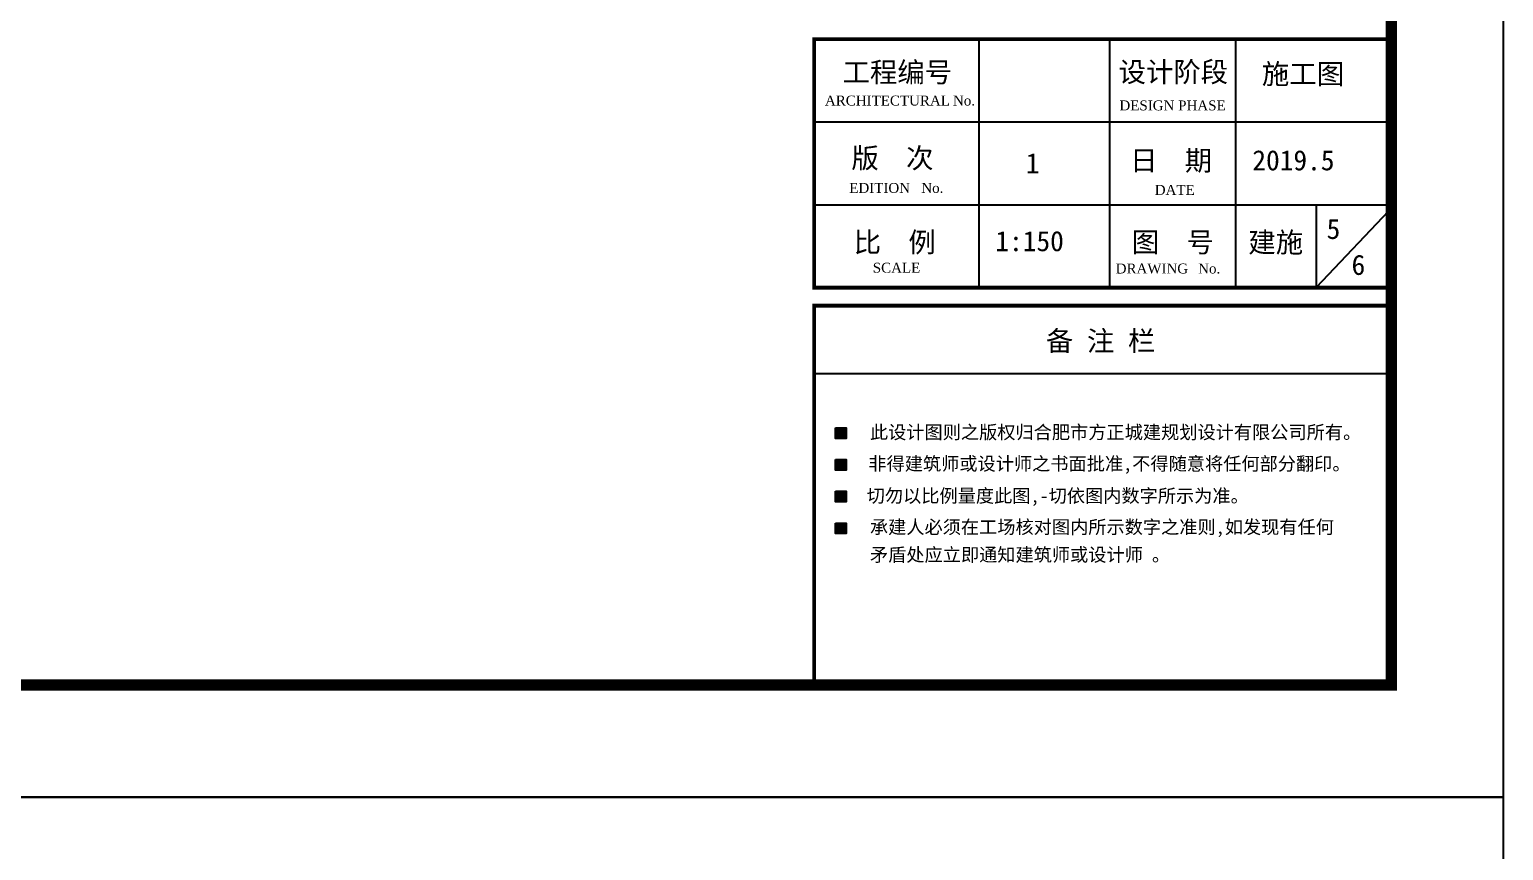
# Model space of a CAD drawing. Extents: x 962303 to 1579583, y -174742 to 224716.
# Drawn here: x 1403715 to 1423433, y -112454 to -101479 of the extents above; entities that cross this region are included whole.
import ezdxf

# ---------------------------------------------------------------- set-up
doc = ezdxf.new("R2010")
doc.units = 0
doc.header["$LTSCALE"] = 1000
doc.header["$MEASUREMENT"] = 0
for name, color, linetype in [('1', 140, 'Continuous'), ('PUB_TEXT', 7, 'Continuous'), ('PUB_TITLE', 4, 'Continuous')]:
    doc.layers.add(name, color=color, linetype=linetype)
doc.styles.add('GHF', font='times.ttf')
doc.styles.add('STYLE1', font='simhei.ttf', dxfattribs={"width": 0.8})

# ---------------------------------------------------------------- blocks, each defined once
blk = doc.blocks.new('*U6')
at = {"layer": 'PUB_TEXT', "style": 'STYLE1'}
blk.add_text('备 注 栏', height=180, dxfattribs=at).set_placement((503976, -819747))

msp = doc.modelspace()

# ---------------------------------------------------------------- hatches: boundary and pattern name
for points in [[(1414497.8, -106946.3), (1414640.3, -106946.3), (1414640.3, -106803.9), (1414497.8, -106803.9)], [(1414497.8, -107370.5), (1414640.3, -107370.5), (1414640.3, -107228.1), (1414497.8, -107228.1)], [(1414497.8, -107794.7), (1414640.3, -107794.7), (1414640.3, -107652.3), (1414497.8, -107652.3)], [(1414497.8, -108218.9), (1414640.3, -108218.9), (1414640.3, -108076.6), (1414497.8, -108076.6)]]:
    msp.add_hatch(color=256).paths.add_polyline_path(points)

# ---------------------------------------------------------------- linework, layer by layer
for points in [[(1414497.8, -106803.9), (1414640.3, -106803.9), (1414640.3, -106946.3), (1414497.8, -106946.3)], [(1414497.8, -107228.1), (1414640.3, -107228.1), (1414640.3, -107370.5), (1414497.8, -107370.5)], [(1414497.8, -107652.3), (1414640.3, -107652.3), (1414640.3, -107794.7), (1414497.8, -107794.7)], [(1414497.8, -108076.6), (1414640.3, -108076.6), (1414640.3, -108218.9), (1414497.8, -108218.9)]]:
    msp.add_lwpolyline(points, close=True)
at = {"layer": '1'}
msp.add_line((1414880.5, -105172.3), (1421972.8, -105172.3), dxfattribs=at)
at = {"layer": 'PUB_TITLE', "color": 4}
for p, q in [((1414211.3, -101608.8), (1421972.8, -101608.8)), ((1414211.3, -101608.8), (1421972.8, -101608.8)), ((1416416, -101608.8), (1416416, -104929.6)), ((1418161.9, -101608.8), (1418161.9, -104929.6)), ((1419848.8, -101608.8), (1419848.8, -104929.6)), ((1414211.3, -102715.7), (1421972.8, -102715.7)), ((1414211.3, -103822.7), (1421972.8, -103822.7)), ((1421972.8, -103822.7), (1420928.6, -104929.6)), ((1420928.6, -103822.7), (1420928.6, -104929.6)), ((1414211.3, -106077.5), (1421972.8, -106077.5))]:
    msp.add_line(p, q, dxfattribs=at)
at = {"layer": 'PUB_TITLE'}
for points in [[(1334333.3, -111741.9), (1423433.3, -111741.9), (1423433.3, -48741.9), (1334333.3, -48741.9)], [(1334333.3, -174741.9), (1423433.3, -174741.9), (1423433.3, -111741.9), (1334333.3, -111741.9)]]:
    msp.add_lwpolyline(points, close=True, dxfattribs=at)
at = {"layer": 'PUB_TITLE', "const_width": 150}
msp.add_lwpolyline([(1338083.3, -110241.9), (1421933.3, -110241.9), (1421933.3, -50241.9), (1338083.3, -50241.9)], close=True, dxfattribs=at)
at = {"layer": 'PUB_TITLE', "color": 4, "const_width": 52.2}
msp.add_lwpolyline([(1414211.3, -101608.8), (1421972.8, -101608.8), (1421972.8, -104929.6), (1414211.3, -104929.6)], close=True, dxfattribs=at)
msp.add_lwpolyline([(1414211.3, -110241.9), (1414211.3, -105172.3), (1421972.8, -105172.3), (1421972.8, -109566.7)], dxfattribs=at)

# ---------------------------------------------------------------- block references
at = {"xscale": 1.490946404387368, "yscale": 1.490946356278655, "zscale": 1.490946367463025}
msp.add_blockref('*U6', (665911.2, 1116422.2), dxfattribs=at)

# ---------------------------------------------------------------- texts
at = {"layer": 'PUB_TEXT'}
for s, height, style, p in [('工程编号', 268.37, 'STYLE1', (1414592.5, -102184.3)), (' 设计阶段', 268.37, 'STYLE1', (1418101.7, -102180.8)), ('施工图', 269.27, 'STYLE1', (1420200.2, -102207.9)), ('ARCHITECTURAL', 132.843, 'GHF', (1414356, -102495.5)), ('No.', 132.84, 'GHF', (1416068.8, -102495.5)), ('     DESIGN PHASE', 132.843, 'GHF', (1418044.4, -102560.4)), ('版  次', 268.37, 'STYLE1', (1414710.5, -103332)), ('日  期', 268.37, 'STYLE1', (1418438, -103365.2)), ('2019.5', 269.27, 'STYLE1', (1420073.3, -103362)), ('1', 269.3, 'STYLE1', (1417042.9, -103402)), ('EDITION', 132.84, 'GHF', (1414681.3, -103663.6)), ('No.', 132.84, 'GHF', (1415645.1, -103663.6)), ('DATE', 132.84, 'GHF', (1418768.1, -103689.7)), ('5', 269.3, 'STYLE1', (1421066.7, -104279.4)), ('比  例', 268.37, 'STYLE1', (1414741.3, -104457.7)), ('1:150', 269.27, 'STYLE1', (1416635.8, -104442.7)), ('图  号', 268.37, 'STYLE1', (1418461.4, -104457.4)), ('建施', 269.27, 'STYLE1', (1420018.7, -104459.5)), ('6', 269.3, 'STYLE1', (1421400.4, -104759.7)), ('SCALE', 132.84, 'GHF', (1414996.1, -104729.9)), ('DRAWING', 132.84, 'GHF', (1418244.9, -104740.9)), ('No.', 132.84, 'GHF', (1419348.6, -104740.9))]:
    msp.add_text(s, height=height, dxfattribs=dict(at, style=style)).set_placement(p)
at = {"layer": 'PUB_TEXT', "style": 'STYLE1', "width": 1}
for s, p in [('此设计图则之版权归合肥市方正城建规划设计有限公司所有。', (1414957.6, -106951.7)), ('非得建筑师或设计师之书面批准,不得随意将任何部分翻印。', (1414936.7, -107372.8)), ('切勿以比例量度此图,-切依图内数字所示为准。', (1414914.8, -107801.6)), ('承建人必须在工场核对图内所示数字之准则,如发现有任何', (1414957.6, -108219.4)), ('矛盾处应立即通知建筑师或设计师 。', (1414957.6, -108589.7))]:
    msp.add_text(s, height=178.466, dxfattribs=at).set_placement(p)

doc.saveas('drawing.dxf')
